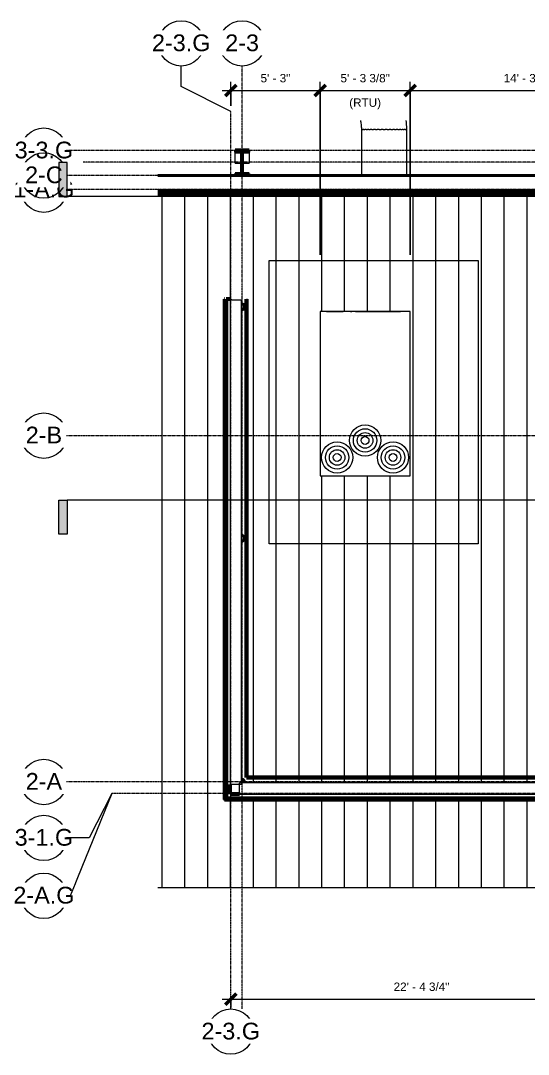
# Model space of a CAD drawing. Header units: inches. Extents: x 21290 to 29249, y -23522 to -20467.
# Drawn here: x 27017 to 27375, y -22979 to -22250 of the extents above; entities that cross this region are included whole.
import ezdxf

# ---------------------------------------------------------------- set-up
doc = ezdxf.new("R2010")
doc.units = ezdxf.units.IN
doc.header["$MEASUREMENT"] = 0
doc.linetypes.add('Grid Line 1_2_', pattern=[0.875, 0.5, -0.125, 0.125, -0.125])
for name, color, linetype, lineweight in [('A-ANNO-DIMS', 211, 'Continuous', 9), ('A-ANNO-DIMS-64', 211, 'Continuous', 9), ('A-ROOF', 132, 'Continuous', 9), ('A-ROOF-PATT', 132, 'Continuous', 9), ('A-WALL', 113, 'Continuous', 9), ('A-WALL-PATT', 111, 'Continuous', 25), ('G-ANNO-SYMB', 111, 'Continuous', 9), ('M-EQPM', 50, 'Continuous', 9), ('M-HVAC-DUCT', 70, 'Continuous', 9), ('S-BEAM', 12, 'Continuous', 9), ('S-COLS', 52, 'Continuous', 9), ('S-GRID', 1, 'Continuous', 9), ('S-GRID-IDEN', 1, 'Continuous', 9)]:
    doc.layers.add(name, color=color, linetype=linetype, lineweight=lineweight)
doc.styles.add('Arial_2', font='arial.ttf', dxfattribs={"height": 11.802395})
doc.styles.add('Arial_3', font='arial.ttf', dxfattribs={"height": 5.901198})
doc.dimstyles.new('Linear_-_3_32__Arial', dxfattribs={"dimscale": 12, "dimtxt": 6, "dimasz": 0.666667, "dimexe": 0.5, "dimexo": 0.333333, "dimgap": 0.333333, "dimtad": 1, "dimdec": 4, "dimrnd": 0.0625, "dimzin": 1, "dimdsep": 46, "dimlunit": 4, "dimtxsty": 'Arial_3', "dimblk1": 'OBLIQUE', "dimblk2": 'OBLIQUE', "dimsah": 1, "dimcen": 0.09, "dimdle": 0.5, "dimazin": 0, "dimtfac": 1, "dimtdec": 4, "dimtix": 1, "dimtmove": 0, "dimatfit": 3, "dimfxl": 1, "dimtvp": 1, "dimtfill": 1, "dimfrac": 2, "dimtolj": 1, "dimtzin": 0, "dimarcsym": 2})
doc.dimstyles.new('Linear_-_3_32__Arial_1', dxfattribs={"dimscale": 12, "dimtxt": 6, "dimasz": 0.666667, "dimexe": 0.5, "dimexo": 0.333333, "dimgap": 0.333333, "dimtad": 1, "dimdec": 4, "dimrnd": 0.0625, "dimzin": 1, "dimdsep": 46, "dimlunit": 4, "dimtxsty": 'Arial_3', "dimblk1": 'OBLIQUE', "dimblk2": 'OBLIQUE', "dimsah": 1, "dimcen": 0.09, "dimdle": 0.5, "dimazin": 0, "dimtfac": 1, "dimtdec": 4, "dimtix": 1, "dimtmove": 0, "dimatfit": 3, "dimfxl": 1, "dimtvp": 1, "dimtfill": 1, "dimfrac": 2, "dimtolj": 1, "dimtzin": 0, "dimarcsym": 2})
pattern_1 = [(45, (1481.666, 0), (-6.3356768, 6.3356768), []), (45, (1481.666, 9.6), (-6.3356768, 6.3356768), [])]
pattern_2 = [(225, (27173.056, -22360.053), (6.3356768, -6.3356768), []), (225, (27173.056, -22369.653), (6.3356768, -6.3356768), [])]

# ---------------------------------------------------------------- blocks, each defined once
blk = doc.blocks.new('Carrier_48TC_Standard_Efficiency_Gas_Heat_Electric_Cooling_Packaged_Rooftop_Unit_3_to_15_nominal_tons - 15 ton 48TC__16-873539-Roof Low - Callout 6')
at = {"layer": 'M-EQPM'}
for p, q in [((-105.94, -79.69), (-105.94, 67.69)), ((-105.94, 67.69), (93.94, 67.69)), ((93.94, 67.69), (93.94, -79.69)), ((57.94, 31.69), (-57.94, 31.69)), ((-57.94, 31.69), (-57.94, -31.69)), ((57.94, -31.69), (57.94, 31.69)), ((58.06, 27.31), (57.94, 27.31)), ((58.06, 27.31), (58.06, 15.44)), ((57.94, 15.44), (58.06, 15.44)), ((58.06, 10.34), (57.94, 10.34)), ((57.94, 9.29), (58.06, 9.29)), ((58.06, 10.32), (58.06, 10.34)), ((58.06, 10.34), (58.06, 9.29)), ((58.06, 9.29), (58.06, 9.31)), ((58.06, 6.69), (57.94, 6.69)), ((58.06, 6.69), (58.06, -25.06)), ((57.94, -25.06), (58.06, -25.06)), ((-57.94, -31.69), (57.94, -31.69)), ((93.94, -79.69), (-105.94, -79.69))]:
    blk.add_line(p, q, dxfattribs=at)
for centre, radius in [((-44.94, 19.69), 11), ((-44.94, 19.69), 8.25), ((-44.94, 19.69), 5.5), ((-44.94, 19.69), 2.75), ((-32.94, 0), 11), ((-32.94, 0), 8.25), ((-32.94, 0), 5.5), ((-32.94, 0), 2.75), ((-44.94, -19.69), 11), ((-44.94, -19.69), 8.25), ((-44.94, -19.69), 5.5), ((-44.94, -19.69), 2.75)]:
    blk.add_circle(centre, radius, dxfattribs=at)
blk = doc.blocks.new('Girt_C - 8_D-1472943-Roof Low - Callout 6')
at = {"layer": 'S-BEAM'}
for p, q in [((26269.89, -22787.8), (25689.64, -22787.8)), ((25689.64, -22795.62), (25689.64, -22787.99)), ((26269.89, -22787.8), (26269.89, -22787.99)), ((26269.89, -22787.99), (26269.89, -22795.62)), ((25689.64, -22795.8), (25689.64, -22795.62)), ((26269.89, -22795.62), (26269.89, -22795.8)), ((25689.64, -22795.8), (26269.89, -22795.8))]:
    blk.add_line(p, q, dxfattribs=at)
blk = doc.blocks.new('Girt_C - 8_D-1405606-Roof Low - Callout 6')
at = {"layer": 'S-BEAM'}
for p, q in [((25682.89, -22447.3), (25682.89, -22789.05)), ((25682.89, -22447.3), (25683.08, -22447.3)), ((25683.08, -22447.3), (25690.7, -22447.3)), ((25690.7, -22447.3), (25690.89, -22447.3)), ((25690.89, -22789.05), (25690.89, -22447.3)), ((25683.08, -22789.05), (25682.89, -22789.05)), ((25690.7, -22789.05), (25683.08, -22789.05))]:
    blk.add_line(p, q, dxfattribs=at)
blk = doc.blocks.new('columns and girder2 - one-1334686-Roof Low - Callout 6')
at = {"layer": 'S-BEAM'}
h = blk.add_hatch(dxfattribs=at)
h.set_pattern_fill('FP_23', color=256, style=0, pattern_type=2)
h.set_pattern_definition(pattern_2)
h.paths.add_polyline_path([(0, -1.25), (-5, -1.25), (-5, -2), (5, -2), (5, -1.25)], flags=0)
h.paths.add_polyline_path([(-5, -17.03), (-5, -18.55), (5, -18.55), (5, -17.03)], flags=0)
h = blk.add_hatch(dxfattribs=at)
h.set_pattern_fill('FP_23', color=256, style=0, pattern_type=2)
h.set_pattern_definition(pattern_2)
h.paths.add_polyline_path([(-0.63, -2), (-0.63, -17.03), (0.62, -17.03), (0.62, -2)], flags=0)
at = {"layer": 'S-BEAM', "lineweight": 40}
for p, q in [((-5, -1.25), (-5, -2)), ((-5, -2), (5, -2)), ((0.62, -2), (-0.63, -2)), ((-0.63, -2), (-0.63, -17.03)), ((0.62, -17.03), (0.62, -2)), ((5, -2), (5, -1.25)), ((5, -17.03), (-5, -17.03)), ((-5, -17.03), (-5, -18.55)), ((-5, -18.55), (5, -18.55)), ((-0.63, -17.03), (0.62, -17.03)), ((5, -18.55), (5, -17.03))]:
    blk.add_line(p, q, dxfattribs=at)
at = {"layer": 'S-BEAM'}
for p, q in [((-5, -17.03), (-5, -9.2)), ((-0.63, -9.2), (-5, -9.2)), ((5, -9.2), (0.62, -9.2)), ((5, -9.2), (5, -17.03))]:
    blk.add_line(p, q, dxfattribs=at)
blk = doc.blocks.new('Girt_Z - 10_D-1472864-Roof Low - Callout 6')
at = {"layer": 'S-BEAM'}
for p, q in [((26270.89, -22359.55), (25632.1, -22359.55)), ((26270.89, -22360.13), (25632.1, -22360.13)), ((26270.89, -22360.2), (25632.1, -22360.2)), ((26270.89, -22359.55), (26270.89, -22360.13)), ((26270.89, -22360.13), (26270.89, -22360.2)), ((26270.89, -22360.2), (26270.89, -22369.37)), ((25632.1, -22369.55), (26270.89, -22369.55)), ((26270.89, -22369.37), (26270.89, -22369.55))]:
    blk.add_line(p, q, dxfattribs=at)
blk = doc.blocks.new('Round Elbow - 1_0 D-1542880-Roof Low - Callout 6')
at = {"layer": 'M-HVAC-DUCT'}
for p, q in [((25775.62, -22327.05), (25775.48, -22327.05)), ((25776.2, -22327.05), (25775.86, -22327.05)), ((25777.29, -22327.05), (25776.7, -22327.05)), ((25778.79, -22327.05), (25777.99, -22327.05)), ((25780.17, -22327.05), (25779.69, -22327.05)), ((25780.68, -22327.05), (25780.17, -22327.05)), ((25782.89, -22327.05), (25781.76, -22327.05)), ((25785.36, -22327.05), (25784.09, -22327.05)), ((25788.02, -22327.05), (25786.67, -22327.05)), ((25790.79, -22327.05), (25789.39, -22327.05)), ((25793.57, -22327.05), (25792.18, -22327.05)), ((25796.3, -22327.05), (25794.95, -22327.05)), ((25798.87, -22327.05), (25797.61, -22327.05)), ((25801.23, -22327.05), (25800.08, -22327.05)), ((25802.8, -22327.05), (25802.29, -22327.05)), ((25803.28, -22327.05), (25802.8, -22327.05)), ((25804.98, -22327.05), (25804.18, -22327.05)), ((25806.27, -22327.05), (25805.68, -22327.05)), ((25807.1, -22327.05), (25806.74, -22327.05)), ((25807.48, -22327.05), (25807.35, -22327.05))]:
    blk.add_line(p, q, dxfattribs=at)
at = {"layer": 'M-HVAC-DUCT', "flags": 128}
for points in [[(25774.78, -22320.77), (25774.88, -22321.19), (25775.03, -22321.96), (25775.16, -22322.75), (25775.27, -22323.55), (25775.36, -22324.36), (25775.42, -22325.18), (25775.47, -22326), (25775.48, -22326.83), (25775.48, -22327.05)], [(25807.48, -22327.05), (25807.46, -22325.32), (25807.39, -22323.59), (25807.26, -22321.86), (25807.15, -22320.77)]]:
    blk.add_lwpolyline(points, dxfattribs=at)
blk = doc.blocks.new('Grid - Grid Head - Circle-14747-Roof Low - Callout 6')
at = {"layer": 'S-GRID-IDEN'}
blk.add_circle((0, 0), 0.25, dxfattribs=at)
blk = doc.blocks.new('Section - 3_32_ x 3_8_-18514-Roof Low - Callout 6')
at = {"layer": 'G-ANNO-SYMB'}
blk.add_hatch(color=256, dxfattribs=at).paths.add_polyline_path([(0, 0.375), (0, 0), (-0.09375, 0), (-0.09375, 0.375)], flags=0)
for p, q in [((0, 0.375), (-0.09375, 0.375)), ((-0.09375, 0.375), (-0.09375, 0)), ((0, 0), (0, 0.375)), ((-0.09375, 0), (0, 0))]:
    blk.add_line(p, q, dxfattribs=at)
blk = doc.blocks.new('DIMBLOCK1-Roof Low - Callout 6')
at = {"layer": 'A-ANNO-DIMS-64'}
for p, q in [((27159.06, -22299.62), (27228.06, -22299.62)), ((27165.06, -22310.37), (27165.06, -22293.62)), ((27165.06, -22299.62), (27165.06, -22310.37)), ((27228.06, -22415.55), (27228.06, -22293.62)), ((27228.06, -22299.62), (27228.06, -22415.55))]:
    blk.add_line(p, q, dxfattribs=at)
at = {"layer": 'A-ANNO-DIMS-64', "lineweight": 50}
for p, q in [((27165.06, -22299.62), (27161.06, -22303.62)), ((27165.06, -22299.62), (27169.06, -22295.62)), ((27228.06, -22299.62), (27224.06, -22303.62)), ((27228.06, -22299.62), (27232.06, -22295.62))]:
    blk.add_line(p, q, dxfattribs=at)
at = {"layer": 'A-ANNO-DIMS-64', "color": 0, "insert": (27186.08, -22287.97), "char_height": 5.901, "width": 25.1446, "attachment_point": 1, "line_spacing_factor": 0.938532, "style": 'Arial_3', "bg_fill": 3, "box_fill_scale": 1.25, "bg_fill_color": 0, "bg_fill_transparency": 0}
blk.add_mtext('5\' - 3"', dxfattribs=at)
blk = doc.blocks.new('_Oblique')
at = {"color": 0, "linetype": 'ByBlock', "lineweight": -2}
blk.add_line((-0.5, -0.5), (0.5, 0.5), dxfattribs=at)
blk = doc.blocks.new('DIMBLOCK2-Roof Low - Callout 6')
at = {"layer": 'A-ANNO-DIMS-64', "lineweight": 50}
for p, q in [((27228.06, -22299.62), (27224.06, -22303.62)), ((27228.06, -22299.62), (27232.06, -22295.62)), ((27291.43, -22299.62), (27287.43, -22303.62)), ((27291.43, -22299.62), (27295.43, -22295.62))]:
    blk.add_line(p, q, dxfattribs=at)
at = {"layer": 'A-ANNO-DIMS-64'}
for p, q in [((27228.06, -22415.55), (27228.06, -22293.62)), ((27228.06, -22299.62), (27291.43, -22299.62)), ((27228.06, -22299.62), (27228.06, -22415.55)), ((27291.43, -22415.55), (27291.43, -22293.62)), ((27291.43, -22299.62), (27291.43, -22415.55))]:
    blk.add_line(p, q, dxfattribs=at)
at = {"layer": 'A-ANNO-DIMS-64', "color": 0, "attachment_point": 1, "line_spacing_factor": 0.938532, "style": 'Arial_3', "bg_fill": 3, "box_fill_scale": 1.25, "bg_fill_color": 0, "bg_fill_transparency": 0}
for s, insert, char_height, width in [('5\' - 3 3/8"', (27242.44, -22287.97), 5.9012, 41.5385), ('(RTU)', (27248.57, -22305.2), 5.901, 26.8062)]:
    blk.add_mtext(s, dxfattribs=dict(at, insert=insert, char_height=char_height, width=width))
blk = doc.blocks.new('DIMBLOCK3-Roof Low - Callout 6')
at = {"layer": 'A-ANNO-DIMS-64', "lineweight": 50}
for p, q in [((27291.43, -22299.62), (27287.43, -22303.62)), ((27291.43, -22299.62), (27295.43, -22295.62)), ((27462.56, -22299.62), (27458.56, -22303.62)), ((27462.56, -22299.62), (27466.56, -22295.62))]:
    blk.add_line(p, q, dxfattribs=at)
at = {"layer": 'A-ANNO-DIMS-64'}
for p, q in [((27291.43, -22415.55), (27291.43, -22293.62)), ((27291.43, -22299.62), (27462.56, -22299.62)), ((27291.43, -22299.62), (27291.43, -22415.55)), ((27462.56, -22297.97), (27462.56, -22305.62)), ((27462.56, -22299.62), (27462.56, -22316.82))]:
    blk.add_line(p, q, dxfattribs=at)
at = {"layer": 'A-ANNO-DIMS-64', "color": 0, "insert": (27357.42, -22287.97), "char_height": 5.9012, "width": 46.9662, "attachment_point": 1, "line_spacing_factor": 0.938532, "style": 'Arial_3', "bg_fill": 3, "box_fill_scale": 1.25, "bg_fill_color": 0, "bg_fill_transparency": 0}
blk.add_mtext('14\' - 3 1/8"', dxfattribs=at)
blk = doc.blocks.new('DIMBLOCK16-Roof Low - Callout 6')
at = {"layer": 'A-ANNO-DIMS-64'}
for p, q in [((27433.81, -22615.3), (27433.81, -22946.41)), ((27433.81, -22940.41), (27433.81, -22615.3)), ((27159.06, -22940.41), (27433.81, -22940.41)), ((27165.06, -22938.75), (27165.06, -22946.41)), ((27165.06, -22940.41), (27165.06, -22938.75))]:
    blk.add_line(p, q, dxfattribs=at)
at = {"layer": 'A-ANNO-DIMS-64', "lineweight": 50}
for p, q in [((27165.06, -22940.41), (27161.06, -22944.41)), ((27165.06, -22940.41), (27169.06, -22936.41)), ((27433.81, -22940.41), (27429.81, -22944.41)), ((27433.81, -22940.41), (27437.81, -22936.41))]:
    blk.add_line(p, q, dxfattribs=at)
at = {"layer": 'A-ANNO-DIMS-64', "color": 0, "insert": (27279.86, -22928.76), "char_height": 5.9012, "width": 46.9662, "attachment_point": 1, "line_spacing_factor": 0.938532, "style": 'Arial_3', "bg_fill": 3, "box_fill_scale": 1.25, "bg_fill_color": 0, "bg_fill_transparency": 0}
blk.add_mtext('22\' - 4 3/4"', dxfattribs=at)

msp = doc.modelspace()

# ---------------------------------------------------------------- hatches: boundary and pattern name
at = {"layer": 'A-ROOF-PATT'}
h = msp.add_hatch(dxfattribs=at)
h.set_pattern_fill('FP_19', color=256, style=0, pattern_type=2)
h.set_pattern_definition([(90, (1481.964, -40.069), (-16.082, 1e-15), [])])
h.paths.add_polyline_path([(27557.28491, -22885.61531), (27776.05624, -22885.61531), (27776.05624, -22799.17781), (27754.30624, -22799.17781), (27754.30624, -22798.61531), (27161.74374, -22798.61531), (27161.74374, -22446.67781), (27164.55624, -22446.67781), (27164.55624, -22447.30281), (27172.55624, -22447.30281), (27172.55624, -22450.25442), (27172.6112, -22450.22795), (27173.50129, -22450.22795), (27174.31052, -22450.62329), (27174.85818, -22451.31004), (27175.05624, -22452.17781), (27174.83447, -22453.07531), (27174.30322, -22453.74147), (27173.50129, -22454.12767), (27172.55624, -22454.14679), (27172.55624, -22613.50442), (27172.6112, -22613.47795), (27173.50129, -22613.47795), (27174.31052, -22613.87329), (27174.85818, -22614.56004), (27175.05624, -22615.42781), (27174.83447, -22616.32531), (27174.30322, -22616.99147), (27173.50129, -22617.37767), (27172.55624, -22617.39679), (27172.55624, -22785.37942), (27172.6112, -22785.35295), (27173.50129, -22785.35295), (27174.31052, -22785.74829), (27174.85818, -22786.43504), (27175.05624, -22787.30281), (27174.94212, -22787.80281), (27460.67037, -22787.80281), (27460.55624, -22787.30281), (27460.77802, -22786.40531), (27461.30926, -22785.73915), (27462.1112, -22785.35295), (27463.00129, -22785.35295), (27463.81052, -22785.74829), (27464.35818, -22786.43504), (27464.55624, -22787.30281), (27464.44212, -22787.80281), (27750.80624, -22787.80281), (27750.80624, -22784.17781), (27176.18124, -22784.17781), (27176.18124, -22446.67781), (27176.74374, -22446.67781), (27176.74374, -22783.61531), (27750.80624, -22783.61531), (27750.80624, -22372.92781), (27753.05624, -22372.92781), (27753.05624, -22372.80381), (27113.76491, -22372.80281), (27113.76491, -22861.61531), (27438.55624, -22861.61531), (27438.55624, -22885.61531), (27512.93291, -22885.61531)], flags=0)
h.paths.add_polyline_path([(27202.46891, -22800.11531), (27160.24374, -22800.11531), (27160.24374, -22446.67781), (27160.80624, -22446.67781), (27160.80624, -22799.55281), (27766.05624, -22799.55281), (27766.05624, -22800.11531), (27291.17291, -22800.11531)], flags=0)
h.paths.add_polyline_path([(27164.74374, -22795.80281), (27171.30624, -22795.77769), (27171.30624, -22789.05281), (27164.55624, -22789.05281), (27164.55624, -22795.80281), (27164.66562, -22795.80281)], flags=0)
h.paths.add_polyline_path([(27462.1112, -22787.80281), (27464.21727, -22787.80281), (27464.35124, -22787.30281), (27464.11076, -22786.40531), (27463.45374, -22785.74829), (27462.55624, -22785.50781), (27461.65874, -22785.74829), (27460.99376, -22786.43504), (27460.76124, -22787.30281), (27460.89522, -22787.80281), (27461.65874, -22787.80281)], flags=0)
h.paths.add_polyline_path([(27172.55624, -22787.80281), (27174.71727, -22787.80281), (27174.85124, -22787.30281), (27174.61076, -22786.40531), (27173.95374, -22785.74829), (27173.05624, -22785.50781), (27172.55624, -22785.64178), (27172.55624, -22787.58545)], flags=0)
h.paths.add_polyline_path([(27668.16491, -22738.30281), (27611.93124, -22738.30281), (27611.93124, -22678.80281), (27700.05624, -22678.80281), (27700.05624, -22683.80281), (27700.18124, -22683.80281), (27700.18124, -22696.42781), (27700.05624, -22696.42781), (27700.05624, -22700.42221), (27700.18124, -22700.42221), (27700.18124, -22701.43341), (27700.05624, -22701.43341), (27700.05624, -22703.67781), (27700.18124, -22703.67781), (27700.18124, -22732.05281), (27700.05624, -22732.05281), (27700.05624, -22738.30281), (27682.80624, -22738.30281)], flags=0)
h.paths.add_polyline_path([(27173.05624, -22617.22281), (27173.95374, -22616.98233), (27174.61873, -22616.29558), (27174.85124, -22615.42781), (27174.61076, -22614.53031), (27173.91961, -22613.86415), (27173.05624, -22613.63281), (27172.55624, -22613.76678), (27172.55624, -22617.08884), (27172.6112, -22617.10356)], flags=0)
h.paths.add_polyline_path([(27468.58091, -22611.30281), (27433.80624, -22611.30281), (27433.80624, -22607.11531), (27413.93124, -22607.11531), (27413.93124, -22598.17781), (27406.53134, -22598.17781), (27406.53134, -22564.17781), (27413.93124, -22564.17781), (27413.93124, -22553.11531), (27433.80624, -22553.11531), (27433.80624, -22548.92781), (27491.05624, -22548.92781), (27491.05624, -22552.30486), (27501.18124, -22552.30486), (27501.18124, -22556.30486), (27491.05624, -22556.30486), (27491.05624, -22558.11531), (27507.80624, -22558.11531), (27507.80624, -22576.11531), (27491.05624, -22576.11531), (27491.05624, -22611.30281)], flags=0)
h.paths.add_polyline_path([(27276.54448, -22571.42781), (27228.05624, -22571.42781), (27228.05624, -22455.55281), (27232.43124, -22455.55281), (27232.43124, -22455.42781), (27244.30624, -22455.42781), (27244.30624, -22455.55281), (27249.42564, -22455.55281), (27249.42564, -22455.42781), (27250.43685, -22455.42781), (27250.43685, -22455.55281), (27253.05624, -22455.55281), (27253.05624, -22455.42781), (27284.80624, -22455.42781), (27284.80624, -22455.55281), (27291.43124, -22455.55281), (27291.43124, -22571.42781), (27276.64999, -22571.42781)], flags=0)
h.paths.add_polyline_path([(27677.11874, -22571.42781), (27636.68124, -22571.42781), (27636.68124, -22455.55281), (27641.05624, -22455.55281), (27641.05624, -22455.42781), (27652.93124, -22455.42781), (27652.93124, -22455.55281), (27658.05064, -22455.55281), (27658.05064, -22455.42781), (27659.06185, -22455.42781), (27659.06185, -22455.55281), (27661.68124, -22455.55281), (27661.68124, -22455.42781), (27693.43124, -22455.42781), (27693.43124, -22455.55281), (27700.05624, -22455.55281), (27700.05624, -22571.42781), (27677.32978, -22571.42781)], flags=0)
h.paths.add_polyline_path([(27173.05624, -22453.97281), (27173.95374, -22453.73233), (27174.61873, -22453.04558), (27174.85124, -22452.17781), (27174.61076, -22451.28031), (27173.95374, -22450.62329), (27173.05624, -22450.38281), (27172.55624, -22450.51678), (27172.55624, -22453.83884), (27172.6112, -22453.85356)], flags=0)
at = {"layer": 'A-WALL-PATT', "lineweight": 9, "transparency": 33554649}
msp.add_hatch(color=256, dxfattribs=at).paths.add_polyline_path([(27753.05624, -22372.60634), (27753.05624, -22371.03154), (27113.76491, -22371.03154), (27113.76491, -22372.60634), (27751.32491, -22372.60634)], flags=0)
at = {"layer": 'S-COLS'}
h = msp.add_hatch(dxfattribs=at)
h.set_pattern_fill('FP_22', color=256, style=0, pattern_type=2)
h.set_pattern_definition(pattern_1)
h.paths.add_polyline_path([(27173.50129, -22454.12767), (27174.30322, -22453.74147), (27174.85818, -22453.04558), (27175.05624, -22452.17781), (27174.85818, -22451.31004), (27174.30322, -22450.61415), (27173.50129, -22450.22795), (27172.55624, -22450.25442), (27172.55624, -22450.51678), (27173.05624, -22450.38281), (27173.95374, -22450.62329), (27174.61076, -22451.28031), (27174.85124, -22452.17781), (27174.61076, -22453.07531), (27173.95374, -22453.73233), (27173.05624, -22453.97281), (27172.55624, -22453.83884), (27172.55624, -22454.1012), (27172.6112, -22454.12767)], flags=0)
h = msp.add_hatch(dxfattribs=at)
h.set_pattern_fill('FP_22', color=256, style=0, pattern_type=2)
h.set_pattern_definition(pattern_1)
h.paths.add_polyline_path([(27173.50129, -22617.37767), (27174.30322, -22616.99147), (27174.85818, -22616.29558), (27175.05624, -22615.42781), (27174.85818, -22614.56004), (27174.30322, -22613.86415), (27173.50129, -22613.47795), (27172.55624, -22613.50442), (27172.55624, -22613.76678), (27173.05624, -22613.63281), (27173.95374, -22613.87329), (27174.61076, -22614.53031), (27174.85124, -22615.42781), (27174.61076, -22616.32531), (27173.95374, -22616.98233), (27173.05624, -22617.22281), (27172.55624, -22617.08884), (27172.55624, -22617.3512), (27172.6112, -22617.37767)], flags=0)
h = msp.add_hatch(dxfattribs=at)
h.set_pattern_fill('FP_22', color=256, style=0, pattern_type=2)
h.set_pattern_definition(pattern_1)
h.paths.add_polyline_path([(27174.94212, -22787.80281), (27175.05624, -22787.30281), (27174.85818, -22786.43504), (27174.30322, -22785.73915), (27173.50129, -22785.35295), (27172.55624, -22785.37942), (27172.55624, -22785.64178), (27173.05624, -22785.50781), (27173.95374, -22785.74829), (27174.61076, -22786.40531), (27174.85124, -22787.30281), (27174.71727, -22787.80281), (27174.85524, -22787.80281)], flags=0)

# ---------------------------------------------------------------- linework, layer by layer
at = {"layer": 'A-ROOF', "lineweight": 18}
msp.add_line((27113.76491, -22861.61531), (27438.55624, -22861.61531), dxfattribs=at)
at = {"layer": 'A-WALL', "lineweight": 18}
for p, q in [((27113.76491, -22358.80281), (27748.75638, -22358.80281)), ((27751.47224, -22372.80281), (27113.76491, -22372.80281)), ((27160.24374, -22446.67781), (27160.24374, -22800.11531)), ((27160.24374, -22446.67781), (27160.74374, -22446.67781)), ((27162.05624, -22449.17781), (27161.74374, -22449.17781)), ((27162.05624, -22449.17781), (27162.05624, -22798.30281)), ((27176.24374, -22446.67781), (27176.74374, -22446.67781)), ((27176.74374, -22446.67781), (27176.74374, -22783.61531)), ((27176.24374, -22784.11531), (27176.74374, -22783.61531)), ((27750.80624, -22783.61531), (27176.74374, -22783.61531)), ((27160.24374, -22800.11531), (27160.74374, -22799.61531)), ((27766.05624, -22800.11531), (27160.24374, -22800.11531)), ((27750.80624, -22798.30281), (27162.05624, -22798.30281))]:
    msp.add_line(p, q, dxfattribs=at)
at = {"layer": 'A-WALL', "lineweight": 60}
for p, q in [((27753.05624, -22371.03154), (27113.76491, -22371.03154)), ((27113.76491, -22372.60634), (27753.05624, -22372.60634)), ((27160.80624, -22446.67781), (27160.74374, -22446.67781)), ((27160.74374, -22446.67781), (27160.74374, -22799.61531)), ((27160.80624, -22799.55281), (27160.80624, -22446.67781)), ((27164.55624, -22446.67781), (27161.74374, -22446.67781)), ((27161.74374, -22446.67781), (27161.74374, -22798.61531)), ((27164.55624, -22447.30281), (27164.55624, -22446.67781)), ((27176.24374, -22446.67781), (27176.18124, -22446.67781)), ((27176.18124, -22446.67781), (27176.18124, -22784.17781)), ((27176.24374, -22784.11531), (27176.24374, -22446.67781)), ((27176.24374, -22784.11531), (27176.18124, -22784.17781)), ((27176.18124, -22784.17781), (27753.05685, -22784.17781)), ((27753.05686, -22784.11531), (27176.24374, -22784.11531)), ((27164.55624, -22795.80281), (27164.55624, -22789.05281)), ((27160.80624, -22799.55281), (27160.74374, -22799.61531)), ((27160.74374, -22799.61531), (27766.05624, -22799.61531)), ((27766.05624, -22799.55281), (27160.80624, -22799.55281)), ((27161.74374, -22798.61531), (27766.05624, -22798.61531)), ((27171.30624, -22795.80281), (27164.55624, -22795.80281))]:
    msp.add_line(p, q, dxfattribs=at)
at = {"layer": 'G-ANNO-SYMB'}
msp.add_line((27837.62543, -22588.63029), (27049.77743, -22588.63029), dxfattribs=at)
at = {"layer": 'M-HVAC-DUCT'}
for p, q in [((27257.14999, -22327.05281), (27257.14999, -22358.80281)), ((27257.14999, -22327.05281), (27257.16528, -22327.05281)), ((27257.27121, -22327.05281), (27257.51017, -22327.05281)), ((27257.8611, -22327.05281), (27258.36843, -22327.05281)), ((27258.95721, -22327.05281), (27259.65645, -22327.05281)), ((27260.44704, -22327.05281), (27261.35446, -22327.05281)), ((27262.33957, -22327.05281), (27263.42569, -22327.05281)), ((27264.55208, -22327.05281), (27265.7632, -22327.05281)), ((27267.02583, -22327.05281), (27268.33997, -22327.05281)), ((27269.68566, -22327.05281), (27271.06289, -22327.05281)), ((27272.45075, -22327.05281), (27273.84923, -22327.05281)), ((27275.23709, -22327.05281), (27276.61433, -22327.05281)), ((27277.96002, -22327.05281), (27279.27416, -22327.05281)), ((27280.53679, -22327.05281), (27281.74791, -22327.05281)), ((27282.88912, -22327.05281), (27283.9761, -22327.05281)), ((27284.94553, -22327.05281), (27285.84446, -22327.05281)), ((27286.64354, -22327.05281), (27287.34278, -22327.05281)), ((27287.93156, -22327.05281), (27288.40987, -22327.05281)), ((27288.77044, -22327.05281), (27289.01329, -22327.05281)), ((27289.13471, -22327.05281), (27289.14999, -22327.05281)), ((27289.14999, -22358.80281), (27289.14999, -22327.05281))]:
    msp.add_line(p, q, dxfattribs=at)
at = {"layer": 'S-COLS', "lineweight": 40}
for centre, radius, start, end in [((27173.05624, -22452.17781), 1.795, 253.25180184, 0), ((27173.05624, -22452.17781), 1.795, 0, 106.7303563), ((27173.05624, -22452.17781), 2, 255.34558674, 0), ((27173.05624, -22452.17781), 2, 0, 104.6345958), ((27173.05624, -22615.42781), 1.795, 0, 106.71309196), ((27173.05624, -22615.42781), 1.795, 253.28690804, 0), ((27173.05624, -22615.42781), 2, 0, 104.61938583), ((27173.05624, -22615.42781), 2, 255.38061417, 0), ((27173.05624, -22787.30281), 1.795, 0, 106.71309193), ((27173.05624, -22787.30281), 2, 0, 104.6193858), ((27173.05624, -22787.30281), 1.795, 343.28197208, 0), ((27173.05624, -22787.30281), 2, 345.17899012, 0)]:
    msp.add_arc(centre, radius, start, end, dxfattribs=at)
at = {"layer": 'S-GRID'}
for p, q in [((27130.12637, -22296.71807), (27130.12637, -22282.37433)), ((27165.05624, -22314.37433), (27130.12637, -22296.71807)), ((27081.27743, -22795.30281), (27065.27743, -22826.77415))]:
    msp.add_line(p, q, dxfattribs=at)
at = {"layer": 'S-GRID', "linetype": 'Grid Line 1_2_'}
for p, q in [((27173.05624, -22947.36918), (27173.05624, -22282.37433)), ((27173.05624, -22947.36918), (27173.05624, -22282.37433)), ((27165.05624, -22947.36918), (27165.05624, -22314.37433)), ((27887.84908, -22795.30281), (27081.27743, -22795.30281)), ((27887.84908, -22795.30281), (27081.27743, -22795.30281))]:
    msp.add_line(p, q, dxfattribs=at)

# ---------------------------------------------------------------- block references
at = {"layer": 'G-ANNO-SYMB', "extrusion": (0, 0, -1), "xscale": 63.99999999999997, "yscale": 63.99999999999997, "zscale": 63.99999999999997, "rotation": 180}
msp.add_blockref('Section - 3_32_ x 3_8_-18514-Roof Low - Callout 6', (-27049.77743, -22588.63029), dxfattribs=at)
at = {"layer": 'M-EQPM', "rotation": 89.99999999999962}
msp.add_blockref('Carrier_48TC_Standard_Efficiency_Gas_Heat_Electric_Cooling_Packaged_Rooftop_Unit_3_to_15_nominal_tons - 15 ton 48TC__16-873539-Roof Low - Callout 6', (27259.74374, -22513.49031), dxfattribs=at)
at = {"layer": 'M-HVAC-DUCT'}
msp.add_blockref('Round Elbow - 1_0 D-1542880-Roof Low - Callout 6', (1481.66602, 0), dxfattribs=at)
at = {"layer": 'S-BEAM', "rotation": 180}
msp.add_blockref('columns and girder2 - one-1334686-Roof Low - Callout 6', (27173.05624, -22360.05281), dxfattribs=at)
at = {"layer": 'S-BEAM'}
for name in ['Girt_Z - 10_D-1472864-Roof Low - Callout 6', 'Girt_C - 8_D-1405606-Roof Low - Callout 6', 'Girt_C - 8_D-1472943-Roof Low - Callout 6']:
    msp.add_blockref(name, (1481.66602, 0), dxfattribs=at)
at = {"layer": 'S-GRID-IDEN', "xscale": 63.99999999999997, "yscale": 63.99999999999997, "zscale": 63.99999999999997}
for p in [(27130.12637, -22266.37433), (27173.05624, -22266.37433), (27165.05624, -22963.36918)]:
    msp.add_blockref('Grid - Grid Head - Circle-14747-Roof Low - Callout 6', p, dxfattribs=at)
for p, rotation in [((27033.27743, -22350.05281), 90), ((27033.27743, -22543.05281), 90), ((27033.27743, -22787.30281), 90), ((27033.27743, -22826.77415), 90), ((27033.27743, -22867.58285), 89.99999999999982)]:
    msp.add_blockref('Grid - Grid Head - Circle-14747-Roof Low - Callout 6', p, dxfattribs=dict(at, rotation=rotation))

# ---------------------------------------------------------------- next in the draw order: texts
at = {"layer": 'S-GRID-IDEN', "char_height": 11.802395, "attachment_point": 2, "line_spacing_factor": 0.938532, "style": 'Arial_2', "bg_fill": 3, "box_fill_scale": 1.25, "bg_fill_color": 0, "bg_fill_transparency": 0}
for s, insert, width in [('1-3', (27173.05317, -22260.08308), 28.368), ('3-3', (27033.34242, -22343.69964), 28.368), ('3-2', (27033.34242, -22536.69964), 28.368), ('3-1', (27033.34242, -22780.94964), 28.368), ('3-1.G', (27033.34242, -22820.42099), 49.104), ('2-A.G', (27033.34242, -22861.22969), 51.264), ('2-3.G', (27165.05317, -22957.07793), 49.104)]:
    msp.add_mtext(s, dxfattribs=dict(at, insert=insert, width=width))

# ---------------------------------------------------------------- next in the draw order: linework, layer by layer
at = {"layer": 'S-GRID', "linetype": 'Grid Line 1_2_'}
for p, q in [((27887.84908, -22350.05281), (27049.27743, -22350.05281)), ((27887.84908, -22543.05281), (27049.27743, -22543.05281)), ((27887.84908, -22787.30281), (27049.27743, -22787.30281))]:
    msp.add_line(p, q, dxfattribs=at)
at = {"layer": 'S-GRID'}
for p, q in [((27065.27743, -22826.77415), (27049.27743, -22826.77415)), ((27051.95214, -22867.58285), (27049.27743, -22867.58285))]:
    msp.add_line(p, q, dxfattribs=at)

# ---------------------------------------------------------------- next in the draw order: block references
at = {"layer": 'S-GRID-IDEN', "xscale": 63.99999999999997, "yscale": 63.99999999999997, "zscale": 63.99999999999997}
msp.add_blockref('Grid - Grid Head - Circle-14747-Roof Low - Callout 6', (27173.05624, -22266.37433), dxfattribs=at)
for p, rotation in [((27033.27743, -22342.05281), 90), ((27033.27743, -22543.05281), 89.99999999999982), ((27033.27743, -22787.30281), 89.99999999999982)]:
    msp.add_blockref('Grid - Grid Head - Circle-14747-Roof Low - Callout 6', p, dxfattribs=dict(at, rotation=rotation))

# ---------------------------------------------------------------- next in the draw order: texts
at = {"layer": 'S-GRID-IDEN', "char_height": 11.802395, "attachment_point": 2, "line_spacing_factor": 0.938532, "style": 'Arial_2', "bg_fill": 3, "box_fill_scale": 1.25, "bg_fill_color": 0, "bg_fill_transparency": 0}
for s, insert, width in [('2-3', (27173.05317, -22260.08308), 28.368), ('3-3.G', (27033.34242, -22335.69964), 49.104), ('2-B', (27033.34242, -22536.69964), 30.528), ('2-A', (27033.34242, -22780.94964), 30.528)]:
    msp.add_mtext(s, dxfattribs=dict(at, insert=insert, width=width))

# ---------------------------------------------------------------- next in the draw order: linework, layer by layer
at = {"layer": 'S-GRID', "linetype": 'Grid Line 1_2_'}
for p, q in [((27887.84908, -22342.05281), (27049.27743, -22342.05281)), ((27887.84908, -22543.05281), (27049.27743, -22543.05281)), ((27887.84908, -22787.30281), (27049.27743, -22787.30281))]:
    msp.add_line(p, q, dxfattribs=at)
at = {"layer": 'S-GRID'}
msp.add_line((27081.27743, -22795.30281), (27051.95214, -22867.58285), dxfattribs=at)

# ---------------------------------------------------------------- next in the draw order: block references
at = {"layer": 'S-GRID-IDEN', "xscale": 63.99999999999997, "yscale": 63.99999999999997, "zscale": 63.99999999999997, "rotation": 90}
msp.add_blockref('Grid - Grid Head - Circle-14747-Roof Low - Callout 6', (27033.27743, -22359.55281), dxfattribs=at)

# ---------------------------------------------------------------- next in the draw order: texts
at = {"layer": 'S-GRID-IDEN', "insert": (27130.1233, -22260.08308), "char_height": 11.802395, "width": 49.104, "attachment_point": 2, "line_spacing_factor": 0.938532, "style": 'Arial_2', "bg_fill": 3, "box_fill_scale": 1.25, "bg_fill_color": 0, "bg_fill_transparency": 0}
msp.add_mtext('2-3.G', dxfattribs=at)

# ---------------------------------------------------------------- next in the draw order: texts
at = {"layer": 'S-GRID-IDEN', "insert": (27033.34242, -22353.19964), "char_height": 11.802395, "width": 30.528, "attachment_point": 2, "line_spacing_factor": 0.938532, "style": 'Arial_2', "bg_fill": 3, "box_fill_scale": 1.25, "bg_fill_color": 0, "bg_fill_transparency": 0}
msp.add_mtext('1-A', dxfattribs=at)

# ---------------------------------------------------------------- next in the draw order: dimensions: what is measured, and where the dimension line sits
at = {"layer": 'A-ANNO-DIMS'}
dim = msp.add_linear_dim(base=(27433.80624, -22940.4109), p1=(27165.05624, -22934.75405), p2=(27433.80624, -22611.30281), dimstyle='Linear_-_3_32__Arial', override={"dimpost": '<>', "dimfxl": 420.532121}, dxfattribs=at)
dim.commit()
dim.dimension.update_dxf_attribs({"geometry": 'DIMBLOCK16-Roof Low - Callout 6', "text_midpoint": (27299.43124, -22933.35765)})

# ---------------------------------------------------------------- next in the draw order: linework, layer by layer
at = {"layer": 'S-GRID', "linetype": 'Grid Line 1_2_'}
msp.add_line((27887.84908, -22359.55281), (27049.27743, -22359.55281), dxfattribs=at)

# ---------------------------------------------------------------- next in the draw order: block references
at = {"layer": 'S-GRID-IDEN', "xscale": 63.99999999999997, "yscale": 63.99999999999997, "zscale": 63.99999999999997, "rotation": 90}
msp.add_blockref('Grid - Grid Head - Circle-14747-Roof Low - Callout 6', (27033.27743, -22369.55281), dxfattribs=at)

# ---------------------------------------------------------------- next in the draw order: texts
at = {"layer": 'S-GRID-IDEN', "insert": (27033.34242, -22363.19964), "char_height": 11.802395, "width": 51.264, "attachment_point": 2, "line_spacing_factor": 0.938532, "style": 'Arial_2', "bg_fill": 3, "box_fill_scale": 1.25, "bg_fill_color": 0, "bg_fill_transparency": 0}
msp.add_mtext('1-A.G', dxfattribs=at)

# ---------------------------------------------------------------- next in the draw order: linework, layer by layer
at = {"layer": 'G-ANNO-SYMB'}
msp.add_line((27841.45645, -22374.35697), (27049.77743, -22374.35697), dxfattribs=at)
at = {"layer": 'S-GRID', "linetype": 'Grid Line 1_2_'}
msp.add_line((27887.84908, -22369.55281), (27049.27743, -22369.55281), dxfattribs=at)

# ---------------------------------------------------------------- next in the draw order: block references
at = {"layer": 'S-GRID-IDEN', "xscale": 63.99999999999997, "yscale": 63.99999999999997, "zscale": 63.99999999999997, "rotation": 89.99999999999982}
msp.add_blockref('Grid - Grid Head - Circle-14747-Roof Low - Callout 6', (27033.27743, -22359.55281), dxfattribs=at)

# ---------------------------------------------------------------- next in the draw order: texts
at = {"layer": 'S-GRID-IDEN', "insert": (27033.34242, -22353.19964), "char_height": 11.802395, "width": 31.536, "attachment_point": 2, "line_spacing_factor": 0.938532, "style": 'Arial_2', "bg_fill": 3, "box_fill_scale": 1.25, "bg_fill_color": 0, "bg_fill_transparency": 0}
msp.add_mtext('2-C', dxfattribs=at)

# ---------------------------------------------------------------- next in the draw order: linework, layer by layer
at = {"layer": 'S-GRID', "linetype": 'Grid Line 1_2_'}
msp.add_line((27887.84908, -22359.55281), (27049.27743, -22359.55281), dxfattribs=at)

# ---------------------------------------------------------------- next in the draw order: block references
at = {"layer": 'G-ANNO-SYMB', "xscale": 63.99999999999997, "yscale": 63.99999999999997, "zscale": 63.99999999999997}
msp.add_blockref('Section - 3_32_ x 3_8_-18514-Roof Low - Callout 6', (27049.77743, -22374.35697), dxfattribs=at)

# ---------------------------------------------------------------- next in the draw order: dimensions: what is measured, and where the dimension line sits
at = {"layer": 'A-ANNO-DIMS'}
dim = msp.add_linear_dim(base=(27228.05624, -22299.62248), p1=(27165.05624, -22314.37433), p2=(27228.05624, -22419.55281), dimstyle='Linear_-_3_32__Arial', override={"dimpost": '<>', "dimfxl": 122.603071}, dxfattribs=at)
dim.commit()
dim.dimension.update_dxf_attribs({"geometry": 'DIMBLOCK1-Roof Low - Callout 6', "text_midpoint": (27196.55624, -22292.60748)})

# ---------------------------------------------------------------- next in the draw order: dimensions: what is measured, and where the dimension line sits
dim = msp.add_linear_dim(base=(27291.43124, -22299.62248), p1=(27228.05624, -22419.55281), p2=(27291.43124, -22419.55281), text='<>\\X(RTU)', dimstyle='Linear_-_3_32__Arial', override={"dimpost": '<>', "dimfxl": 63.375}, dxfattribs=at)
dim.commit()
dim.dimension.update_dxf_attribs({"geometry": 'DIMBLOCK2-Roof Low - Callout 6', "text_midpoint": (27259.74374, -22299.62248)})

# ---------------------------------------------------------------- next in the draw order: dimensions: what is measured, and where the dimension line sits
dim = msp.add_linear_dim(base=(27462.55624, -22299.62248), p1=(27291.43124, -22419.55281), p2=(27462.55624, -22293.96563), dimstyle='Linear_-_3_32__Arial_1', override={"dimpost": '<>', "dimfxl": 212.263764}, dxfattribs=at)
dim.commit()
dim.dimension.update_dxf_attribs({"geometry": 'DIMBLOCK3-Roof Low - Callout 6', "text_midpoint": (27376.99374, -22292.56924)})

doc.saveas('drawing.dxf')
